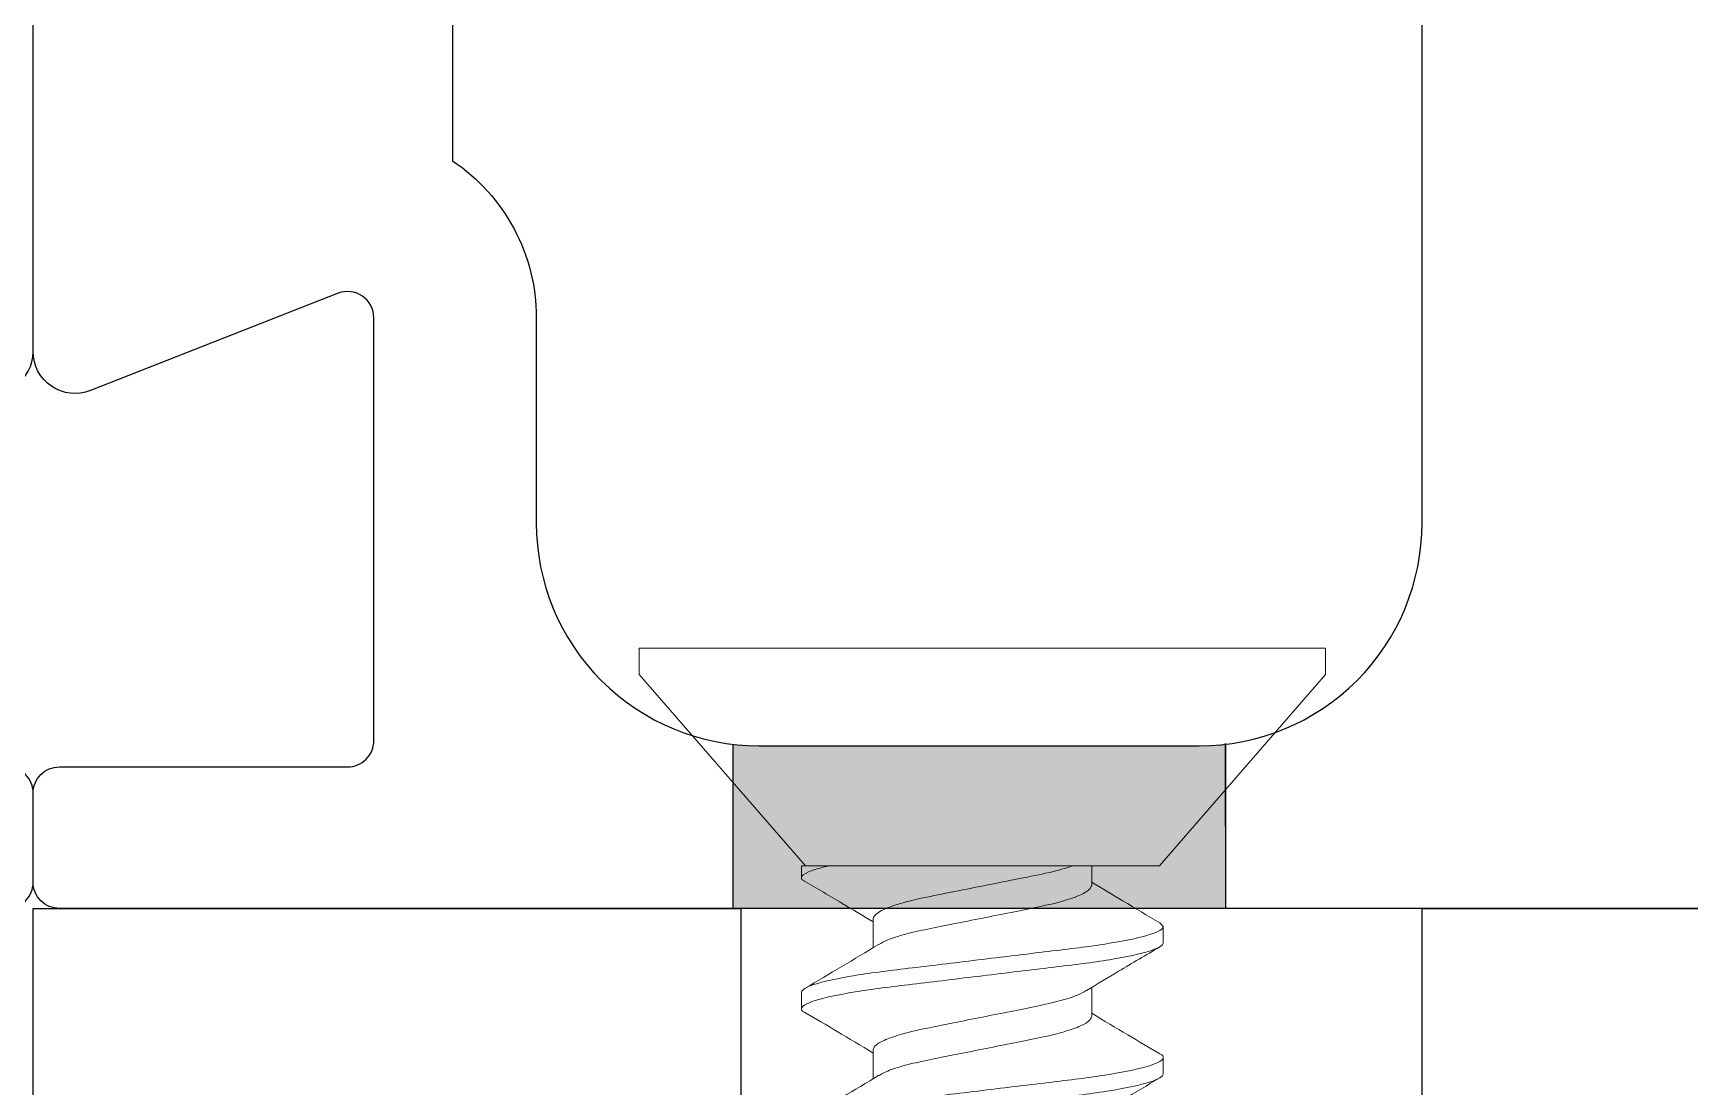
# Model space of a CAD drawing. Extents: x 0 to 79.8, y 0 to 38.2.
# Drawn here: x 9.63 to 10.262, y 29.546 to 29.948 of the extents above; entities that cross this region are included whole.
import ezdxf

# ---------------------------------------------------------------- set-up
doc = ezdxf.new("R2010")
doc.units = 0
doc.header["$MEASUREMENT"] = 0
doc.linetypes.add('SLD-Solid', pattern=[0])
doc.layers.get('0').update_dxf_attribs({"linetype": 'CONTINUOUS'})
for name, color, linetype in [('FRAME', 1, 'CONTINUOUS'), ('TEXT', 7, 'CONTINUOUS'), ('WEEPING', 7, 'CONTINUOUS')]:
    doc.layers.add(name, color=color, linetype=linetype)

# ---------------------------------------------------------------- blocks, each defined once
blk = doc.blocks.new('3749-SILL')
for points in [[(0.53, -0.554), (0.53, -0.366), (0.53, -0.312, -0.414214), (0.55, -0.292), (0.5505, -0.292, -0.414214), (0.57, -0.3115), (0.57, -0.3275, 0.414214), (0.5945, -0.352), (0.5955, -0.352, 0.414214), (0.62, -0.3275), (0.62, -0.0765, 0.414214), (0.5955, -0.052), (0.5945, -0.052, 0.414214), (0.57, -0.0765), (0.57, -0.0925, -0.414214), (0.5505, -0.112), (0.5495, -0.112, -0.414214), (0.53, -0.0925), (0.53, -0.03, -0.414214), (0.57, 0.01), (0.59276, 0.01), (0.61, 0.01, -0.414214), (0.735, -0.115)], [(0.6666, -0.7), (0.01, -0.7, -0.414214), (0, -0.69), (0, -0.656, -0.414214), (0.01, -0.646), (0.12, -0.646, 0.414214), (0.13, -0.636), (0.13, -0.47463, 0.528549), (0.11635, -0.46532), (0.02185, -0.50242, -0.528549), (0, -0.48753), (0, 0, -0.414214)], [(0.16, -0.312), (0.16, -0.41477, -0.250492), (0.192, -0.47463), (0.192, -0.553, 0.414214), (0.277, -0.638), (0.445, -0.638, 0.414214), (0.53, -0.553)], [(1.898, -0.7, 0.414214), (1.908, -0.69), (1.908, -0.656, 0.414214), (1.898, -0.646)], [(1.88615, -0.50242, 0.528549), (1.908, -0.48753), (1.908, 0, 0.414214), (1.898, 0.01)]]:
    blk.add_lwpolyline(points, format="xyb")
blk = doc.blocks.new('25559')
at = {"color": 7, "linetype": 'SLD-Solid', "lineweight": 15}
for p, q in [((0.01, 0.131), (0, 0.131)), ((0, 0), (0, 0.131)), ((0.083, 0.06754), (0.01, 0.131)), ((0.083, 0.06754), (0.083, -0.05315)), ((0.10625, 0.069), (0.10482, 0.06775)), ((0.10625, 0.069), (0.1125, 0.069)), ((0.15625, 0.069), (0.1625, 0.069)), ((0.0905, 0.04172), (0.083, 0.04172)), ((0.1405, 0.04172), (0.12945, 0.04172)), ((0, -0.131), (0, 0)), ((0.10325, -0.04172), (0.11429, -0.04172)), ((0.15325, -0.04172), (0.16429, -0.04172)), ((0.083, -0.069), (0.083, -0.05833)), ((0.01, -0.131), (0.083, -0.06754)), ((0.0875, -0.069), (0.083, -0.069)), ((0.1375, -0.069), (0.13125, -0.069)), ((0, -0.131), (0.01, -0.131))]:
    blk.add_line(p, q, dxfattribs=at)
for points, knots in [([(0.10482, 0.06776), (0.10203, 0.06303), (0.0969, 0.05432), (0.09167, 0.04567), (0.08929, 0.04172)], [0, 0, 0, 0, 0.544207, 1, 1, 1, 1]), ([(0.13125, -0.069), (0.13035, -0.069), (0.1293, -0.06732), (0.12709, -0.06033), (0.12595, -0.05502), (0.12436, -0.04534), (0.12385, -0.04184), (0.12291, -0.03455), (0.12246, -0.03075), (0.12098, -0.01846), (0.11987, -0.00924), (0.11763, 0.00924), (0.11652, 0.01846), (0.11504, 0.03075), (0.11459, 0.03455), (0.11365, 0.04184), (0.11314, 0.04534), (0.11155, 0.05502), (0.11041, 0.06033), (0.1082, 0.06732), (0.10715, 0.069), (0.10625, 0.069)], [0, 0, 0, 0, 0.125, 0.125, 0.25, 0.25, 0.3125, 0.3125, 0.375, 0.375, 0.5, 0.5, 0.625, 0.625, 0.6875, 0.6875, 0.75, 0.75, 0.875, 0.875, 1, 1, 1, 1]), ([(0.1375, -0.069), (0.1366, -0.069), (0.13555, -0.06732), (0.13334, -0.06033), (0.1322, -0.05502), (0.13061, -0.04534), (0.1301, -0.04184), (0.12916, -0.03455), (0.12871, -0.03075), (0.12723, -0.01846), (0.12612, -0.00924), (0.12388, 0.00924), (0.12277, 0.01846), (0.12129, 0.03075), (0.12084, 0.03455), (0.1199, 0.04184), (0.11939, 0.04534), (0.1178, 0.05502), (0.11666, 0.06033), (0.11445, 0.06732), (0.1134, 0.069), (0.1125, 0.069)], [0, 0, 0, 0, 0.125, 0.125, 0.25, 0.25, 0.3125, 0.3125, 0.375, 0.375, 0.5, 0.5, 0.625, 0.625, 0.6875, 0.6875, 0.75, 0.75, 0.875, 0.875, 1, 1, 1, 1]), ([(0.13062, 0.03978), (0.12817, 0.04384), (0.12258, 0.0531), (0.11707, 0.06244), (0.11399, 0.06768)], [0, 0, 0, 0, 0.438573, 1, 1, 1, 1]), ([(0.15478, 0.06771), (0.15237, 0.06362), (0.14725, 0.05492), (0.14205, 0.04629), (0.13929, 0.04172)], [0, 0, 0, 0, 0.470064, 1, 1, 1, 1]), ([(0.15625, 0.069), (0.15578, 0.06899), (0.15531, 0.06899), (0.15479, 0.06771), (0.15478, 0.06769)], [0, 0, 0, 0, 0.98851, 1, 1, 1, 1]), ([(0.18125, -0.069), (0.18035, -0.069), (0.1793, -0.06732), (0.17709, -0.06033), (0.17595, -0.05502), (0.17436, -0.04534), (0.17385, -0.04184), (0.17291, -0.03455), (0.17246, -0.03075), (0.17098, -0.01846), (0.16987, -0.00924), (0.16763, 0.00924), (0.16652, 0.01846), (0.16504, 0.03075), (0.16459, 0.03455), (0.16365, 0.04184), (0.16314, 0.04534), (0.16155, 0.05502), (0.16041, 0.06033), (0.1582, 0.06732), (0.15715, 0.069), (0.15625, 0.069)], [0, 0, 0, 0, 0.125, 0.125, 0.25, 0.25, 0.3125, 0.3125, 0.375, 0.375, 0.5, 0.5, 0.625, 0.625, 0.6875, 0.6875, 0.75, 0.75, 0.875, 0.875, 1, 1, 1, 1]), ([(0.1875, -0.069), (0.1866, -0.069), (0.18555, -0.06732), (0.18334, -0.06033), (0.1822, -0.05502), (0.18061, -0.04534), (0.1801, -0.04184), (0.17916, -0.03455), (0.17871, -0.03075), (0.17723, -0.01846), (0.17612, -0.00924), (0.17388, 0.00924), (0.17277, 0.01846), (0.17129, 0.03075), (0.17084, 0.03455), (0.1699, 0.04184), (0.16939, 0.04534), (0.1678, 0.05502), (0.16666, 0.06033), (0.16445, 0.06732), (0.1634, 0.069), (0.1625, 0.069)], [0, 0, 0, 0, 0.125, 0.125, 0.25, 0.25, 0.3125, 0.3125, 0.375, 0.375, 0.5, 0.5, 0.625, 0.625, 0.6875, 0.6875, 0.75, 0.75, 0.875, 0.875, 1, 1, 1, 1]), ([(0.18067, 0.03971), (0.17787, 0.04434), (0.17225, 0.05365), (0.16672, 0.06304), (0.16394, 0.06775)], [0, 0, 0, 0, 0.497584, 1, 1, 1, 1]), ([(0.11309, -0.03951), (0.11251, -0.03852), (0.1112, -0.03628), (0.10913, -0.02975), (0.10717, -0.02111), (0.1052, -0.01097), (0.103, 0), (0.1008, 0.01097), (0.09883, 0.02109), (0.09687, 0.02981), (0.09467, 0.03652), (0.09246, 0.0409), (0.09115, 0.04145), (0.0905, 0.04172)], [0, 0, 0, 0, 0.075452, 0.169625, 0.260362, 0.351098, 0.445271, 0.539445, 0.630181, 0.720917, 0.81509, 0.909264, 1, 1, 1, 1]), ([(0.1306, 0.03961), (0.13121, 0.03859), (0.13254, 0.03633), (0.13462, 0.02976), (0.13658, 0.0211), (0.13855, 0.01097), (0.14075, 0), (0.14295, -0.01097), (0.14492, -0.02109), (0.14688, -0.02981), (0.14908, -0.03652), (0.15129, -0.0409), (0.1526, -0.04145), (0.15325, -0.04172)], [0, 0, 0, 0, 0.077601, 0.171555, 0.26208, 0.352606, 0.44656, 0.540515, 0.63104, 0.721566, 0.81552, 0.909475, 1, 1, 1, 1]), ([(0.16298, -0.0393), (0.16244, -0.03837), (0.16116, -0.03619), (0.15913, -0.02975), (0.15717, -0.02111), (0.1552, -0.01097), (0.153, 0), (0.1508, 0.01097), (0.14883, 0.02109), (0.14687, 0.02981), (0.14467, 0.03652), (0.14246, 0.0409), (0.14115, 0.04145), (0.1405, 0.04172)], [0, 0, 0, 0, 0.071202, 0.165808, 0.256961, 0.348115, 0.442721, 0.537327, 0.628481, 0.719634, 0.81424, 0.908847, 1, 1, 1, 1]), ([(0.10325, -0.04172), (0.10252, -0.04172), (0.10169, -0.04106), (0.09994, -0.03828), (0.09901, -0.03617), (0.09722, -0.03077), (0.09635, -0.02749), (0.09478, -0.02041), (0.09406, -0.01659), (0.09237, -0.00812), (0.09146, -0.00357), (0.08965, 0.0055), (0.08875, 0.01), (0.0871, 0.01828), (0.0864, 0.02199), (0.08479, 0.02891), (0.0839, 0.03205), (0.083, 0.03458)], [0, 0, 0, 0, 0.125, 0.125, 0.25, 0.25, 0.375, 0.375, 0.5, 0.5, 0.625, 0.625, 0.75, 0.75, 0.875, 0.875, 1, 1, 1, 1]), ([(0.08896, -0.06772), (0.09175, -0.06297), (0.09687, -0.05428), (0.10209, -0.04564), (0.10446, -0.04172)], [0, 0, 0, 0, 0.5457802, 1, 1, 1, 1]), ([(0.11306, -0.03968), (0.11587, -0.04432), (0.1215, -0.05365), (0.12703, -0.06304), (0.12981, -0.06776)], [0, 0, 0, 0, 0.497462, 1, 1, 1, 1]), ([(0.13897, -0.06771), (0.14138, -0.06362), (0.1465, -0.05493), (0.1517, -0.04629), (0.15446, -0.04172)], [0, 0, 0, 0, 0.470044, 1, 1, 1, 1]), ([(0.16296, -0.03951), (0.16577, -0.04416), (0.17144, -0.05353), (0.17699, -0.06296), (0.17978, -0.0677)], [0, 0, 0, 0, 0.497144, 1, 1, 1, 1]), ([(0.0875, -0.069), (0.08685, -0.069), (0.08613, -0.06815), (0.0846, -0.06459), (0.0838, -0.06186), (0.083, -0.05833)], [0, 0, 0, 0, 0.5, 0.5, 1, 1, 1, 1]), ([(0.08896, -0.06771), (0.08896, -0.06772), (0.08844, -0.06899), (0.08797, -0.069), (0.0875, -0.069)], [0, 0, 0, 0, 0.007657, 1, 1, 1, 1]), ([(0.13897, -0.06769), (0.13896, -0.06771), (0.13844, -0.06899), (0.13797, -0.06899), (0.1375, -0.069)], [0, 0, 0, 0, 0.0112204, 1, 1, 1, 1])]:
    blk.add_open_spline(points, degree=3, knots=knots, dxfattribs=at)
blk.add_open_spline([(0.083, -0.05833), (0.083, -0.05667), (0.083, -0.05495), (0.083, -0.05315)], degree=3, dxfattribs=at)

msp = doc.modelspace()

# ---------------------------------------------------------------- hatches: boundary and pattern name
at = {"layer": 'WEEPING'}
msp.add_hatch(color=7, dxfattribs=at).paths.add_polyline_path([(10.0848982, 29.6766497, -0.02865575), (10.0748982, 29.6757722), (9.9986785, 29.6757722), (9.9068982, 29.6757722, -0.02948858), (9.8968982, 29.6763625), (9.8968982, 29.6137722), (10.0848982, 29.6137722)])

# ---------------------------------------------------------------- linework, layer by layer
at = {"layer": 'TEXT'}
msp.add_lwpolyline([(10.1598982, 29.5137722), (10.1598982, 29.6137724), (10.5438982, 29.6137724), (10.5438982, 29.7520237, -2.3187293), (10.6238982, 29.7520237), (10.6238982, 29.6137724), (11.0078982, 29.6137724)], format="xyb", dxfattribs=at)
msp.add_lwpolyline([(9.6298984, 29.1637724), (9.6298984, 29.6137724), (9.8998984, 29.6137724), (9.8998984, 29.5387724)], dxfattribs=at)
at = {"layer": 'WEEPING', "color": 7}
for p, q in [((9.8968982, 29.6763625), (9.8968982, 29.6137722)), ((10.0848982, 29.6609303), (10.0848982, 29.6766497)), ((10.0848982, 29.6766497), (10.0848982, 29.6609303)), ((10.0848982, 29.6452109), (10.0848982, 29.6766497)), ((10.0848982, 29.6766497), (10.0848982, 29.6137722))]:
    msp.add_line(p, q, dxfattribs=at)

# ---------------------------------------------------------------- block references
at = {"layer": 'FRAME'}
for p in [(7.7218982, 30.3137713), (9.6298982, 30.3137727)]:
    msp.add_blockref('3749-SILL', p, dxfattribs=at)
at = {"layer": 'TEXT', "rotation": 270}
msp.add_blockref('25559', (9.9921208, 29.7130754), dxfattribs=at)

doc.saveas('drawing.dxf')
